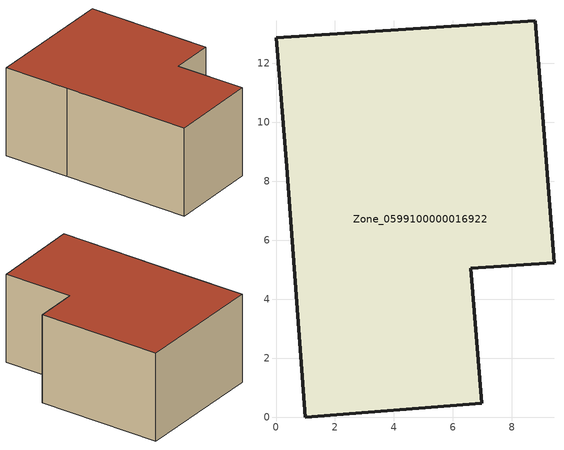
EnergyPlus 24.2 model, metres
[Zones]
Zone_0599100000016922
 floor ground (C_G): 0,12.87 8.79,13.44 9.43,5.24 6.6,5.05 6.99,0.47 0.99,0 0.37,8.49 z0
 wall outside (C_F): 0.99,0 6.99,0.47 6.6,5.05 9.43,5.24 8.79,13.44 0,12.87 0.37,8.49 0.99,0 z0:5.99
 roof outside (C_R): 8.79,13.44 0,12.87 0.37,8.49 0.99,0 6.99,0.47 6.6,5.05 9.43,5.24 z5.99
[BUILDING]
Pand.0599100000016922: North Axis=0; Terrain=City; Loads Convergence Tolerance Value=0.04; Temperature Convergence Tolerance Value=0.4; Solar Distribution=FullExterior; Maximum Number of Warmup Days=25; Minimum Number of Warmup Days=1
[Site:Location]
Rotterdam.The.Hague.AP_ZH_NLD Design_Conditions: Latitude=51.96; Longitude=4.45; Time Zone=1; Elevation=-4.5
[SITE:GROUNDTEMPERATURE:BUILDINGSURFACE]
18, 18, 18, 18, 18, 18, 18, 18, 18, 18, 18, 18
[MATERIAL] Thermal Absorptance=0.9; Solar Absorptance=0.7; Visible Absorptance=0.7
Name | Roughness | Thickness | Conductivity | Density | Specific Heat
G.TC.1946-1964 | MediumSmooth | 0.15 | 1 | 540 | 1210
F.TC.1946-1964 | Rough | 0.3 | 0.857143 | 1920 | 840
R.TC.1946-1964 | MediumRough | 0.2 | 0.235294 | 1500 | 1000
[CONSTRUCTION]
C_G: G.TC.1946-1964
C_F: F.TC.1946-1964
C_R: R.TC.1946-1964
[ZONE]
Zone_0599100000016922: Type=1; Multiplier=1; Ceiling Height=Autocalculate; Volume=Autocalculate; Floor Area=autocalculate; Part of Total Floor Area=Yes
[ZONEINFILTRATION:DESIGNFLOWRATE]
Infil_Zone_0599100000016922: Zone or ZoneList or Space or SpaceList=Zone_0599100000016922; Schedule=AlwaysOn; Design Flow Rate Calculation Method=Flow/Area; Flow Rate per Floor Area=0.003; Constant Term Coefficient=1; Temperature Term Coefficient=0; Velocity Term Coefficient=0; Velocity Squared Term Coefficient=0
[HVACTEMPLATE:ZONE:IDEALLOADSAIRSYSTEM]
Zone_0599100000016922: Maximum Heating Supply Air Temperature=50; Minimum Cooling Supply Air Temperature=13; Maximum Heating Supply Air Humidity Ratio=0.0156; Minimum Cooling Supply Air Humidity Ratio=0.0077; Heating Limit=NoLimit; Cooling Limit=NoLimit; Dehumidification Control Type=ConstantSensibleHeatRatio; Cooling Sensible Heat Ratio=0.7; Dehumidification Setpoint=60; Humidification Control Type=None; Humidification Setpoint=30; Outdoor Air Method=None; Outdoor Air Flow Rate per Person=0.00944; Outdoor Air Flow Rate per Zone Floor Area=0; Outdoor Air Flow Rate per Zone=0; Demand Controlled Ventilation Type=None; Outdoor Air Economizer Type=NoEconomizer; Heat Recovery Type=None; Sensible Heat Recovery Effectiveness=0.7; Latent Heat Recovery Effectiveness=0.65
[ZONECONTROL:THERMOSTAT]
ThermostatControl_Zone_0599100000016922: Zone or ZoneList=Zone_0599100000016922; Control Type Schedule=DualSetpointControlType; Control 1=Thermostat_Zone_0599100000016922; Temperature Difference Between Cutout And Setpoint=0
[THERMOSTATSETPOINT:DUALSETPOINT]
Thermostat_Zone_0599100000016922: Heating Setpoint Temperature Schedule=HeatingSetpoint_Zone_0599100000016922; Cooling Setpoint Temperature Schedule=CoolingSetpoint_Zone_0599100000016922
[SCHEDULE:COMPACT]
HeatingSetpoint_Zone_0599100000016922: Through: 12/31, For: AllDays, Until: 24:00, 21
CoolingSetpoint_Zone_0599100000016922: Through: 12/31, For: AllDays, Until: 24:00, 24
DualSetpointControlType: Through: 12/31, For: AllDays, Until: 24:00, 4
AlwaysOn: Through: 12/31, For: AllDays, Until: 24:00, 1
